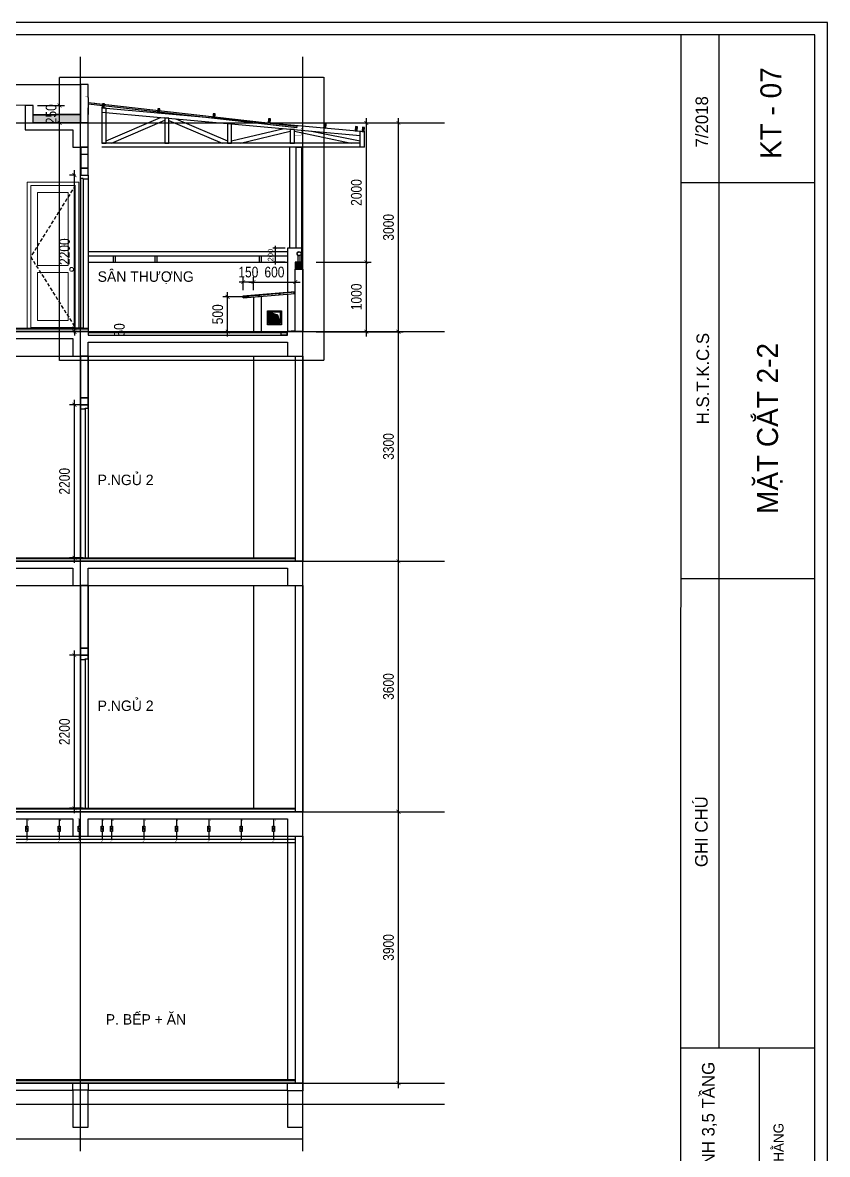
# Model space of a CAD drawing. Header units: millimetres. Extents: x -82962 to 19744, y -138000 to 4535.
# Drawn here: x -29887 to -18315, y -58561 to -42296 of the extents above; entities that cross this region are included whole.
import ezdxf

# ---------------------------------------------------------------- set-up
doc = ezdxf.new("R2010")
doc.units = ezdxf.units.MM
doc.header["$LTSCALE"] = 1000
doc.header["$MEASUREMENT"] = 0
doc.header["$PDMODE"] = 3
doc.linetypes.add('HIDDEN', pattern=[0.375, 0.25, -0.125])
doc.layers.get('0').update_dxf_attribs({"lineweight": 30})
doc.layers.get('DEFPOINTS').update_dxf_attribs({"color": 4, "lineweight": 30})
for name, color, linetype in [('7', 7, 'Continuous'), ('net-vatlieu', 250, 'Continuous'), ('THEP', 30, 'Continuous')]:
    doc.layers.add(name, color=color, linetype=linetype)
doc.layers.add('CCA - DOOR', color=34, linetype='Continuous', lineweight=20)
doc.layers.add('THAY', color=4, linetype='Continuous', lineweight=30)
doc.styles.add('A2', font='VnAvantH.TTF')
doc.styles.add('dim', font='arial.ttf', dxfattribs={"width": 0.8})
doc.linetypes.add('FENCELINE2', pattern='A,0.25,-0.1,[132,ltypeshp.shx,S=0.1,R=0,X=-0.1,Y=0],-0.1,1', length=1.45)
doc.dimstyles.new('1-100-100', dxfattribs={"dimscale": 0, "dimtxt": 2.2, "dimasz": 0.8, "dimexe": 1, "dimexo": 1, "dimgap": 0.9, "dimtad": 1, "dimdec": 0, "dimzin": 0, "dimdsep": 46, "dimtxsty": 'dim', "dimblk1": 'ARCHTICK', "dimblk2": 'ARCHTICK', "dimsah": 1, "dimcen": 1, "dimdle": 1, "dimclrd": 256, "dimclre": 256, "dimclrt": 1, "dimadec": 0, "dimazin": 0, "dimtfac": 0.0001, "dimtdec": 0, "dimtix": 1, "dimtmove": 2, "dimatfit": 3, "dimldrblk": 'DOT', "dimfxl": 100, "dimtolj": 1, "dimtzin": 0, "dimarcsym": 0})

# ---------------------------------------------------------------- blocks, each defined once
blk = doc.blocks.new('_ARCHTICK')
at = {"color": 0, "linetype": 'ByBlock', "const_width": 0.15}
blk.add_lwpolyline([(-0.5, -0.5), (0.5, 0.5)], dxfattribs=at)
blk = doc.blocks.new('*D64')
at = {"layer": 'DEFPOINTS', "color": 0, "ltscale": 0.2, "transparency": 16777216}
for p in [(-29142, -51388), (-28946, -51388), (-28946, -53588)]:
    blk.add_point(p, dxfattribs=at)
at = {"layer": 'THAY', "lineweight": -2, "ltscale": 0.2, "transparency": 16777216}
for p, q in [((-29016, -51388), (-29212, -51388)), ((-29142, -53658), (-29142, -51318)), ((-29016, -53588), (-29212, -53588))]:
    blk.add_line(p, q, dxfattribs=at)
at = {"layer": 'THAY', "lineweight": -2, "ltscale": 0.2, "transparency": 16777216, "xscale": 56.00000000000021, "yscale": 56.00000000000021, "zscale": 56.00000000000021}
for p, rotation in [((-29142, -51388), 90), ((-29142, -53588), 270)]:
    blk.add_blockref('_ARCHTICK', p, dxfattribs=dict(at, rotation=rotation))
at = {"layer": 'THAY', "color": 1, "ltscale": 0.2, "transparency": 16777216, "insert": (-29284, -52488), "char_height": 154, "attachment_point": 5, "rotation": 90, "style": 'dim'}
blk.add_mtext('\\A1;2200', dxfattribs=at)
blk = doc.blocks.new('_DOT')
at = {"color": 0, "linetype": 'ByBlock', "ltscale": 10}
blk.add_line((-0.5, 0), (-1, 0), dxfattribs=at)
at = {"color": 0, "linetype": 'ByBlock', "ltscale": 10, "const_width": 0.5}
blk.add_lwpolyline([(-0.25, 0, 1), (0.25, 0, 1)], format="xyb", close=True, dxfattribs=at)
blk = doc.blocks.new('*D65')
at = {"layer": 'DEFPOINTS', "color": 0, "ltscale": 0.2, "transparency": 16777216}
for p in [(-29142, -47788), (-28946, -47788), (-28946, -49988)]:
    blk.add_point(p, dxfattribs=at)
at = {"layer": 'THAY', "lineweight": -2, "ltscale": 0.2, "transparency": 16777216}
for p, q in [((-29016, -47788), (-29212, -47788)), ((-29142, -50058), (-29142, -47718)), ((-29016, -49988), (-29212, -49988))]:
    blk.add_line(p, q, dxfattribs=at)
at = {"layer": 'THAY', "lineweight": -2, "ltscale": 0.2, "transparency": 16777216, "xscale": 56.00000000000021, "yscale": 56.00000000000021, "zscale": 56.00000000000021}
for p, rotation in [((-29142, -47788), 90), ((-29142, -49988), 270)]:
    blk.add_blockref('_ARCHTICK', p, dxfattribs=dict(at, rotation=rotation))
at = {"layer": 'THAY', "color": 1, "ltscale": 0.2, "transparency": 16777216, "insert": (-29284, -48888), "char_height": 154, "attachment_point": 5, "rotation": 90, "style": 'dim'}
blk.add_mtext('\\A1;2200', dxfattribs=at)
blk = doc.blocks.new('*D66')
at = {"layer": 'DEFPOINTS', "color": 0, "ltscale": 0.2, "transparency": 16777216}
for p in [(-29142, -44488), (-29056, -44488), (-28946, -46688)]:
    blk.add_point(p, dxfattribs=at)
at = {"layer": 'THAY', "lineweight": -2, "ltscale": 0.2, "transparency": 16777216}
for p, q in [((-29126, -44488), (-29212, -44488)), ((-29142, -46758), (-29142, -44418)), ((-29016, -46688), (-29212, -46688))]:
    blk.add_line(p, q, dxfattribs=at)
at = {"layer": 'THAY', "lineweight": -2, "ltscale": 0.2, "transparency": 16777216, "xscale": 56.00000000000021, "yscale": 56.00000000000021, "zscale": 56.00000000000021}
for p, rotation in [((-29142, -44488), 90), ((-29142, -46688), 270)]:
    blk.add_blockref('_ARCHTICK', p, dxfattribs=dict(at, rotation=rotation))
at = {"layer": 'THAY', "color": 1, "ltscale": 0.2, "transparency": 16777216, "insert": (-29284, -45588), "char_height": 154, "attachment_point": 5, "rotation": 90, "style": 'dim'}
blk.add_mtext('\\A1;2200', dxfattribs=at)
blk = doc.blocks.new('*D67')
at = {"layer": 'DEFPOINTS', "color": 0, "ltscale": 0.2, "transparency": 16777216}
for p in [(-29142, -46738), (-28946, -46688), (-28677, -46738)]:
    blk.add_point(p, dxfattribs=at)
at = {"layer": 'THAY', "lineweight": -2, "ltscale": 0.2, "transparency": 16777216}
for p, q in [((-29142, -46688), (-29142, -46632)), ((-29016, -46688), (-29212, -46688)), ((-28747, -46738), (-29212, -46738)), ((-29142, -46688), (-29142, -46738)), ((-29142, -46738), (-29142, -46794))]:
    blk.add_line(p, q, dxfattribs=at)
at = {"layer": 'THAY', "lineweight": -2, "ltscale": 0.2, "transparency": 16777216, "xscale": 56.00000000000021, "yscale": 56.00000000000021, "zscale": 56.00000000000021}
for p, rotation in [((-29142, -46688), 270), ((-29142, -46738), 90)]:
    blk.add_blockref('_ARCHTICK', p, dxfattribs=dict(at, rotation=rotation))
at = {"layer": 'THAY', "color": 1, "ltscale": 0.2, "transparency": 16777216, "insert": (-28495, -46713), "char_height": 154, "attachment_point": 5, "rotation": 90, "style": 'dim'}
blk.add_mtext('\\A1;50', dxfattribs=at)
blk = doc.blocks.new('*D68')
at = {"layer": 'DEFPOINTS', "color": 0, "ltscale": 0.2, "transparency": 16777216}
for p in [(-25738, -53638), (-24483, -53638), (-25738, -57538)]:
    blk.add_point(p, dxfattribs=at)
at = {"layer": 'THAY', "lineweight": -2, "ltscale": 0.2, "transparency": 16777216}
for p, q in [((-25668, -53638), (-24413, -53638)), ((-24483, -57608), (-24483, -53568)), ((-25668, -57538), (-24413, -57538))]:
    blk.add_line(p, q, dxfattribs=at)
at = {"layer": 'THAY', "lineweight": -2, "ltscale": 0.2, "transparency": 16777216, "xscale": 56.00000000000021, "yscale": 56.00000000000021, "zscale": 56.00000000000021}
for p, rotation in [((-24483, -53638), 90), ((-24483, -57538), 270)]:
    blk.add_blockref('_ARCHTICK', p, dxfattribs=dict(at, rotation=rotation))
at = {"layer": 'THAY', "color": 1, "ltscale": 0.2, "transparency": 16777216, "insert": (-24625, -55588), "char_height": 154, "attachment_point": 5, "rotation": 90, "style": 'dim'}
blk.add_mtext('\\A1;3900', dxfattribs=at)
blk = doc.blocks.new('*D69')
at = {"layer": 'DEFPOINTS', "color": 0, "ltscale": 0.2, "transparency": 16777216}
for p in [(-25738, -50038), (-24483, -50038), (-25738, -53638)]:
    blk.add_point(p, dxfattribs=at)
at = {"layer": 'THAY', "lineweight": -2, "ltscale": 0.2, "transparency": 16777216}
for p, q in [((-25668, -50038), (-24413, -50038)), ((-24483, -53708), (-24483, -49968)), ((-25668, -53638), (-24413, -53638))]:
    blk.add_line(p, q, dxfattribs=at)
at = {"layer": 'THAY', "lineweight": -2, "ltscale": 0.2, "transparency": 16777216, "xscale": 56.00000000000021, "yscale": 56.00000000000021, "zscale": 56.00000000000021}
for p, rotation in [((-24483, -50038), 90), ((-24483, -53638), 270)]:
    blk.add_blockref('_ARCHTICK', p, dxfattribs=dict(at, rotation=rotation))
at = {"layer": 'THAY', "color": 1, "ltscale": 0.2, "transparency": 16777216, "insert": (-24625, -51838), "char_height": 154, "attachment_point": 5, "rotation": 90, "style": 'dim'}
blk.add_mtext('\\A1;3600', dxfattribs=at)
blk = doc.blocks.new('*D70')
at = {"layer": 'DEFPOINTS', "color": 0, "ltscale": 0.2, "transparency": 16777216}
for p in [(-25738, -46738), (-24483, -46738), (-25738, -50038)]:
    blk.add_point(p, dxfattribs=at)
at = {"layer": 'THAY', "lineweight": -2, "ltscale": 0.2, "transparency": 16777216}
for p, q in [((-24483, -50108), (-24483, -46668)), ((-25668, -46738), (-24413, -46738)), ((-25668, -50038), (-24413, -50038))]:
    blk.add_line(p, q, dxfattribs=at)
at = {"layer": 'THAY', "lineweight": -2, "ltscale": 0.2, "transparency": 16777216, "xscale": 56.00000000000021, "yscale": 56.00000000000021, "zscale": 56.00000000000021}
for p, rotation in [((-24483, -46738), 90), ((-24483, -50038), 270)]:
    blk.add_blockref('_ARCHTICK', p, dxfattribs=dict(at, rotation=rotation))
at = {"layer": 'THAY', "color": 1, "ltscale": 0.2, "transparency": 16777216, "insert": (-24625, -48388), "char_height": 154, "attachment_point": 5, "rotation": 90, "style": 'dim'}
blk.add_mtext('\\A1;3300', dxfattribs=at)
blk = doc.blocks.new('*D71')
at = {"layer": 'DEFPOINTS', "color": 0, "ltscale": 0.2, "transparency": 16777216}
for p in [(-25738, -43738), (-24483, -43738), (-25738, -46738)]:
    blk.add_point(p, dxfattribs=at)
at = {"layer": 'THAY', "lineweight": -2, "ltscale": 0.2, "transparency": 16777216}
for p, q in [((-25668, -43738), (-24413, -43738)), ((-24483, -46808), (-24483, -43668)), ((-25668, -46738), (-24413, -46738))]:
    blk.add_line(p, q, dxfattribs=at)
at = {"layer": 'THAY', "lineweight": -2, "ltscale": 0.2, "transparency": 16777216, "xscale": 56.00000000000021, "yscale": 56.00000000000021, "zscale": 56.00000000000021}
for p, rotation in [((-24483, -43738), 90), ((-24483, -46738), 270)]:
    blk.add_blockref('_ARCHTICK', p, dxfattribs=dict(at, rotation=rotation))
at = {"layer": 'THAY', "color": 1, "ltscale": 0.2, "transparency": 16777216, "insert": (-24625, -45238), "char_height": 154, "attachment_point": 5, "rotation": 90, "style": 'dim'}
blk.add_mtext('\\A1;3000', dxfattribs=at)
blk = doc.blocks.new('*D72')
at = {"layer": 'DEFPOINTS', "color": 0, "ltscale": 0.2, "transparency": 16777216}
for p in [(-25738, -43738), (-25738, -45738), (-24945, -45738)]:
    blk.add_point(p, dxfattribs=at)
at = {"layer": 'THAY', "lineweight": -2, "ltscale": 0.2, "transparency": 16777216}
for p, q in [((-25668, -43738), (-24875, -43738)), ((-24945, -43668), (-24945, -45808)), ((-25668, -45738), (-24875, -45738))]:
    blk.add_line(p, q, dxfattribs=at)
at = {"layer": 'THAY', "lineweight": -2, "ltscale": 0.2, "transparency": 16777216, "xscale": 56.00000000000021, "yscale": 56.00000000000021, "zscale": 56.00000000000021}
for p, rotation in [((-24945, -43738), 90), ((-24945, -45738), 270)]:
    blk.add_blockref('_ARCHTICK', p, dxfattribs=dict(at, rotation=rotation))
at = {"layer": 'THAY', "color": 1, "ltscale": 0.2, "transparency": 16777216, "insert": (-25087, -44738), "char_height": 154, "attachment_point": 5, "rotation": 90, "style": 'dim'}
blk.add_mtext('\\A1;2000', dxfattribs=at)
blk = doc.blocks.new('*D73')
at = {"layer": 'DEFPOINTS', "color": 0, "ltscale": 0.2, "transparency": 16777216}
for p in [(-25738, -45738), (-25738, -46738), (-24945, -46738)]:
    blk.add_point(p, dxfattribs=at)
at = {"layer": 'THAY', "lineweight": -2, "ltscale": 0.2, "transparency": 16777216}
for p, q in [((-24945, -45668), (-24945, -46808)), ((-25668, -45738), (-24875, -45738)), ((-25668, -46738), (-24875, -46738))]:
    blk.add_line(p, q, dxfattribs=at)
at = {"layer": 'THAY', "lineweight": -2, "ltscale": 0.2, "transparency": 16777216, "xscale": 56.00000000000021, "yscale": 56.00000000000021, "zscale": 56.00000000000021}
for p, rotation in [((-24945, -45738), 90), ((-24945, -46738), 270)]:
    blk.add_blockref('_ARCHTICK', p, dxfattribs=dict(at, rotation=rotation))
at = {"layer": 'THAY', "color": 1, "ltscale": 0.2, "transparency": 16777216, "insert": (-25087, -46238), "char_height": 154, "attachment_point": 5, "rotation": 90, "style": 'dim'}
blk.add_mtext('\\A1;1000', dxfattribs=at)
blk = doc.blocks.new('thep 30x60')
at = {"layer": 'net-vatlieu', "ltscale": 0.2}
for points in [[(-28683, -43525), (-28654, -43474)], [(-28678, -43472), (-28659, -43528)]]:
    blk.add_lwpolyline(points, dxfattribs=at)
at = {"layer": 'THEP', "ltscale": 0.2}
for points in [[(-28651, -43471), (-28680, -43469), (-28686, -43528), (-28656, -43531)], [(-28654, -43474), (-28678, -43472), (-28683, -43525), (-28659, -43528)]]:
    blk.add_lwpolyline(points, close=True, dxfattribs=at)
blk.add_lwpolyline([(-28656, -43531), (-28651, -43471)], dxfattribs=at)
blk = doc.blocks.new('vk')
at = {"layer": '7'}
for p, q in [((-25033, -44088), (-25033, -43857)), ((-24973, -44088), (-24973, -43862)), ((-25033, -44028), (-28746, -44028)), ((-24973, -44088), (-28746, -44088))]:
    blk.add_line(p, q, dxfattribs=at)
for points in [[(-28686, -43528), (-28746, -43523), (-28746, -44028), (-28686, -44028)], [(-27783, -43670), (-27843, -43664), (-27843, -44028), (-27783, -44028)], [(-26881, -43751), (-26941, -43745), (-26941, -44028), (-26881, -44028)], [(-25978, -43832), (-26038, -43827), (-26038, -44028), (-25978, -44028)]]:
    blk.add_lwpolyline(points, close=True, dxfattribs=at)
for points in [[(-28746, -43583), (-25033, -43917)], [(-28740, -43523), (-24973, -43862)], [(-28686, -43995), (-27906, -43658)], [(-28610, -44028), (-27843, -43697)], [(-27783, -43702), (-27018, -44028)], [(-27686, -43678), (-26941, -43995)], [(-26881, -43997), (-26132, -43818)], [(-26752, -44028), (-26038, -43857)], [(-25978, -43857), (-25163, -44028)], [(-25735, -43854), (-25033, -43997)]]:
    blk.add_lwpolyline(points, dxfattribs=at)
blk = doc.blocks.new('*D110')
at = {"layer": 'DEFPOINTS', "color": 0, "ltscale": 0.2, "transparency": 16777216}
for p in [(-29741, -43488), (-29356, -43488), (-29741, -43738)]:
    blk.add_point(p, dxfattribs=at)
at = {"layer": 'THAY', "lineweight": -2, "ltscale": 0.2, "transparency": 16777216}
for p, q in [((-29356, -43808), (-29356, -43418)), ((-29671, -43488), (-29286, -43488)), ((-29671, -43738), (-29286, -43738))]:
    blk.add_line(p, q, dxfattribs=at)
at = {"layer": 'THAY', "lineweight": -2, "ltscale": 0.2, "transparency": 16777216, "xscale": 56.00000000000021, "yscale": 56.00000000000021, "zscale": 56.00000000000021}
for p, rotation in [((-29356, -43488), 90), ((-29356, -43738), 270)]:
    blk.add_blockref('_ARCHTICK', p, dxfattribs=dict(at, rotation=rotation))
at = {"layer": 'THAY', "color": 1, "ltscale": 0.2, "transparency": 16777216, "insert": (-29477, -43613), "char_height": 154, "attachment_point": 5, "rotation": 90, "style": 'dim'}
blk.add_mtext('\\A1;250', dxfattribs=at)
blk = doc.blocks.new('dwc')
at = {"layer": 'CCA - DOOR', "ltscale": 0.2}
blk.add_line((-62557, -128371), (-63197, -128371), dxfattribs=at)
for points in [[(-63247, -126281), (-62507, -126281), (-62507, -128381), (-63247, -128381)], [(-63197, -126331), (-62557, -126331), (-62557, -128381), (-63197, -128381)], [(-62657, -126431), (-63097, -126431), (-63097, -127481), (-62657, -127481)], [(-62657, -127581), (-63097, -127581), (-63097, -128271), (-62657, -128271)]]:
    blk.add_lwpolyline(points, close=True, dxfattribs=at)
blk.add_circle((-62608, -127536), 26.9, dxfattribs=at)
at = {"layer": 'net-vatlieu', "linetype": 'HIDDEN', "ltscale": 0.2}
blk.add_lwpolyline([(-62557, -126331), (-63197, -127356), (-62557, -128371)], dxfattribs=at)
blk = doc.blocks.new('*D1775')
at = {"layer": 'DEFPOINTS', "color": 0, "ltscale": 0.2, "transparency": 16777216}
for p in [(-26252, -45538), (-26076, -45538), (-26076, -45738)]:
    blk.add_point(p, dxfattribs=at)
at = {"layer": 'THAY', "lineweight": -2, "ltscale": 0.2, "transparency": 16777216}
for p, q in [((-26111, -45538), (-26287, -45538)), ((-26252, -45773), (-26252, -45503)), ((-26111, -45738), (-26287, -45738))]:
    blk.add_line(p, q, dxfattribs=at)
at = {"layer": 'THAY', "lineweight": -2, "ltscale": 0.2, "transparency": 16777216, "xscale": 27.99999999999999, "yscale": 27.99999999999999, "zscale": 27.99999999999999}
for p, rotation in [((-26252, -45538), 90), ((-26252, -45738), 270)]:
    blk.add_blockref('_ARCHTICK', p, dxfattribs=dict(at, rotation=rotation))
at = {"layer": 'THAY', "color": 1, "ltscale": 0.2, "transparency": 16777216, "insert": (-26322, -45638), "char_height": 77, "attachment_point": 5, "rotation": 90, "style": 'dim'}
blk.add_mtext('\\A1;200', dxfattribs=at)
blk = doc.blocks.new('*D1776')
at = {"layer": 'DEFPOINTS', "color": 0, "ltscale": 0.2, "transparency": 16777216}
for p in [(-26939, -46238), (-26566, -46238), (-26728, -46738)]:
    blk.add_point(p, dxfattribs=at)
at = {"layer": 'THAY', "lineweight": -2, "ltscale": 0.2, "transparency": 16777216}
for p, q in [((-26939, -46808), (-26939, -46168)), ((-26636, -46238), (-27009, -46238)), ((-26798, -46738), (-27009, -46738))]:
    blk.add_line(p, q, dxfattribs=at)
at = {"layer": 'THAY', "lineweight": -2, "ltscale": 0.2, "transparency": 16777216, "xscale": 56.00000000000001, "yscale": 56.00000000000001, "zscale": 56.00000000000001}
for p, rotation in [((-26939, -46238), 90), ((-26939, -46738), 270)]:
    blk.add_blockref('_ARCHTICK', p, dxfattribs=dict(at, rotation=rotation))
at = {"layer": 'THAY', "color": 1, "ltscale": 0.2, "transparency": 16777216, "insert": (-27081, -46488), "char_height": 154, "attachment_point": 5, "rotation": 90, "style": 'dim'}
blk.add_mtext('\\A1;500', dxfattribs=at)
blk = doc.blocks.new('*D1777')
at = {"layer": 'DEFPOINTS', "color": 0, "ltscale": 0.2, "transparency": 16777216}
for p in [(-25966, -46024), (-26566, -46210), (-25966, -46210)]:
    blk.add_point(p, dxfattribs=at)
at = {"layer": 'THAY', "lineweight": -2, "ltscale": 0.2, "transparency": 16777216}
for p, q in [((-26636, -46024), (-25896, -46024)), ((-26566, -46140), (-26566, -45954)), ((-25966, -46140), (-25966, -45954))]:
    blk.add_line(p, q, dxfattribs=at)
at = {"layer": 'THAY', "lineweight": -2, "ltscale": 0.2, "transparency": 16777216, "xscale": 56.00000000000001, "yscale": 56.00000000000001, "zscale": 56.00000000000001, "rotation": 180}
blk.add_blockref('_ARCHTICK', (-26566, -46024), dxfattribs=at)
at = {"layer": 'THAY', "lineweight": -2, "ltscale": 0.2, "transparency": 16777216, "xscale": 56.00000000000001, "yscale": 56.00000000000001, "zscale": 56.00000000000001}
blk.add_blockref('_ARCHTICK', (-25966, -46024), dxfattribs=at)
at = {"layer": 'THAY', "color": 1, "ltscale": 0.2, "transparency": 16777216, "insert": (-26266, -45882), "char_height": 154, "attachment_point": 5, "style": 'dim'}
blk.add_mtext('\\A1;600', dxfattribs=at)
blk = doc.blocks.new('*D1778')
at = {"layer": 'DEFPOINTS', "color": 0, "ltscale": 0.2, "transparency": 16777216}
for p in [(-26716, -46024), (-26716, -46210), (-26566, -46210)]:
    blk.add_point(p, dxfattribs=at)
at = {"layer": 'THAY', "lineweight": -2, "ltscale": 0.2, "transparency": 16777216}
for p, q in [((-26716, -46024), (-26772, -46024)), ((-26716, -46140), (-26716, -45954)), ((-26566, -46024), (-26716, -46024)), ((-26566, -46140), (-26566, -45954)), ((-26566, -46024), (-26510, -46024))]:
    blk.add_line(p, q, dxfattribs=at)
at = {"layer": 'THAY', "lineweight": -2, "ltscale": 0.2, "transparency": 16777216, "xscale": 56.00000000000001, "yscale": 56.00000000000001, "zscale": 56.00000000000001}
blk.add_blockref('_ARCHTICK', (-26716, -46024), dxfattribs=at)
at = {"layer": 'THAY', "lineweight": -2, "ltscale": 0.2, "transparency": 16777216, "xscale": 56.00000000000001, "yscale": 56.00000000000001, "zscale": 56.00000000000001, "rotation": 180}
blk.add_blockref('_ARCHTICK', (-26566, -46024), dxfattribs=at)
at = {"layer": 'THAY', "color": 1, "ltscale": 0.2, "transparency": 16777216, "insert": (-26641, -45882), "char_height": 154, "attachment_point": 5, "style": 'dim'}
blk.add_mtext('\\A1;150', dxfattribs=at)

msp = doc.modelspace()

# ---------------------------------------------------------------- hatches: boundary and pattern name
at = {"layer": 'THAY', "ltscale": 0.2}
h = msp.add_hatch(dxfattribs=at)
h.set_pattern_fill('HONEY', color=256, scale=100, angle=90, style=0, double=1)
h.set_pattern_definition([(90, (-200, 0), (-10.8253175, 18.75), [12.5, -25]), (210, (-200, 0), (-10.8253176, -18.75), [12.5, -25]), (150, (-200, 0), (-21.650635, 4e-08), [-25, 12.5])])
h.paths.add_polyline_path([(-30560.83216, -43643.83321), (-30700.83216, -43646.45855), (-30700.83216, -43737.67356), (-30560.83216, -43737.67356)])
h.paths.add_polyline_path([(-29055.83216, -43617.67356), (-29740.83216, -43628.45621), (-29740.83216, -43737.67356), (-29055.83216, -43737.67356)])
h = msp.add_hatch(dxfattribs=at)
h.set_pattern_fill('_USER', color=256, scale=200, style=0, double=1, pattern_type=0)
h.set_pattern_definition([(0, (-29845.83, -45587.67), (0, 200), []), (90, (-29845.83, -45587.67), (-200, 1e-14), [])])
h.paths.add_polyline_path([(-28945.83216, -44487.67356), (-28945.83216, -44087.67356), (-29055.83216, -44087.67356), (-29055.83216, -44487.67356)])
msp.add_hatch(color=256, dxfattribs=at).paths.add_polyline_path([(-25855.83216, -45737.67356), (-25965.83216, -45737.67356), (-25965.83216, -45837.67356), (-25855.83216, -45837.67356)])
at = {"layer": 'THAY', "ltscale": 0.5}
h = msp.add_hatch(color=256, dxfattribs=at)
edge = h.paths.add_edge_path()
edge.add_arc((-25950.52394, -45787.17819), 4.04791, 0, 360)
h = msp.add_hatch(color=256, dxfattribs=at)
edge = h.paths.add_edge_path()
edge.add_arc((-25871.14037, -45787.17819), 4.04791, 180, 540, ccw=False)
at = {"layer": 'THAY', "ltscale": 0.2}
h = msp.add_hatch(dxfattribs=at)
h.set_pattern_fill('_USER', color=256, scale=10, style=0, double=1, pattern_type=0)
h.set_pattern_definition([(0, (-26349.832, -46621.674), (0, 10), []), (90, (-26349.832, -46621.674), (-10, 6e-16), [])])
h.paths.add_polyline_path([(-26349.83216, -46621.67356), (-26181.83216, -46621.67356), (-26220.68532, -46493.52115), (-26349.83216, -46453.67356)])

# ---------------------------------------------------------------- linework, layer by layer
for p, q in [((-20420.23563, -60632.82562), (-20418.94039, -42471.81863)), ((-19871.58073, -57030.68988), (-19870.54273, -42476.52864)), ((-28945.83216, -43369.95641), (-28945.83216, -43617.36283)), ((-29055.83216, -44537.67356), (-29055.83216, -46687.67356)), ((-29015.83216, -44547.67356), (-29015.83216, -46687.67356)), ((-28945.83216, -44547.67356), (-28945.83216, -46687.67356)), ((-20419.09136, -44593.3929), (-18495.13362, -44593.53012)), ((-30765.83216, -46737.67356), (-29165.83216, -46737.67356)), ((-29055.83216, -47847.67356), (-29055.83216, -49987.67356)), ((-28985.83216, -47847.67356), (-28985.83216, -49987.67356)), ((-28945.83216, -47837.67356), (-28945.83216, -49987.67356)), ((-30765.83216, -50037.67356), (-29165.83216, -50037.67356)), ((-20419.49739, -50286.36614), (-18495.53964, -50286.50335)), ((-29055.83216, -51447.67356), (-29055.83216, -53587.67356)), ((-28985.83216, -51447.67356), (-28985.83216, -53587.67356)), ((-28945.83216, -51437.67356), (-28945.83216, -53587.67356)), ((-30765.83216, -53637.67356), (-29165.83216, -53637.67356)), ((-29841.61426, -53846.77394), (-29812.90144, -53919.7081)), ((-29375.53397, -53846.77394), (-29346.82114, -53919.7081)), ((-29089.14779, -53846.77394), (-29060.43496, -53919.7081)), ((-28755.22808, -53846.77394), (-28726.51525, -53919.7081)), ((-28623.0675, -53846.77394), (-28594.35467, -53919.7081)), ((-28156.9872, -53846.77394), (-28128.27438, -53919.7081)), ((-27690.90691, -53846.77394), (-27662.19408, -53919.7081)), ((-27224.82662, -53846.77394), (-27196.11379, -53919.7081)), ((-26758.74633, -53846.77394), (-26730.0335, -53919.7081)), ((-26292.66604, -53846.77394), (-26263.95321, -53919.7081)), ((-20419.97839, -57030.67043), (-18496.02064, -57030.80765)), ((-19294.11733, -57030.71272), (-19294.37457, -60637.59747))]:
    msp.add_line(p, q, dxfattribs=at)
at = {"layer": 'THAY', "ltscale": 0.01}
for p, q in [((-29055.83216, -58517.59486), (-29055.83216, -42787.80112)), ((-25855.83216, -58517.59486), (-25855.83216, -42787.80112))]:
    msp.add_line(p, q, dxfattribs=at)
at = {"layer": 'THAY', "ltscale": 0.5}
for p, q in [((-29850.83216, -43487.67356), (-29850.83216, -43837.67356)), ((-29740.83216, -43487.67356), (-29740.83216, -43737.67356)), ((-28945.83216, -46687.67356), (-28945.83216, -46737.67356)), ((-25855.83216, -50037.67356), (-29165.83216, -50037.67356)), ((-25855.83216, -50387.67356), (-25855.83216, -50037.67356)), ((-29165.83216, -50137.67356), (-29165.83216, -50387.67356)), ((-28945.83216, -50387.67356), (-28945.83216, -50137.67356)), ((-26075.83216, -50137.67356), (-26075.83216, -50387.67356)), ((-29165.83216, -50387.67356), (-28945.83216, -50387.67356)), ((-26075.83216, -50387.67356), (-25855.83216, -50387.67356))]:
    msp.add_line(p, q, dxfattribs=at)
at = {"layer": 'THAY'}
for p, q in [((-26048.42881, -44087.67356), (-26048.42881, -45537.67356)), ((-25958.42881, -44087.67356), (-25958.42881, -45537.67356)), ((-28580.83216, -45737.67356), (-28580.83216, -45647.67356)), ((-28550.83216, -45737.67356), (-28550.83216, -45647.67356)), ((-27980.83216, -45737.67356), (-27980.83216, -45647.67356)), ((-27950.83216, -45737.67356), (-27950.83216, -45647.67356)), ((-26480.83216, -45737.67356), (-26480.83216, -45647.67356)), ((-26480.83216, -45737.67356), (-26480.83216, -45647.67356)), ((-26450.83216, -45737.67356), (-26450.83216, -45647.67356)), ((-26450.83216, -45737.67356), (-26450.83216, -45647.67356)), ((-25925.83216, -45737.67356), (-25925.83216, -45643.65432)), ((-25895.83216, -45737.67356), (-25895.83216, -45643.65432)), ((-26565.83216, -46237.67356), (-26565.83216, -46737.67356)), ((-30765.83216, -47087.67356), (-29055.83216, -47087.67356)), ((-28945.83216, -47087.67356), (-26075.83216, -47087.67356)), ((-28945.83216, -47087.67356), (-28945.83216, -49987.67356)), ((-26565.83216, -47087.67356), (-26565.83216, -49987.67356)), ((-30765.83216, -50387.67356), (-29165.83216, -50387.67356)), ((-28945.83216, -50387.67356), (-26075.83216, -50387.67356)), ((-28945.83216, -50387.67356), (-28945.83216, -53587.67356)), ((-26565.83216, -50387.67356), (-26565.83216, -53587.67356)), ((-30765.83216, -53987.67356), (-29165.83216, -53987.67356)), ((-28945.83216, -53987.67356), (-26075.83216, -53987.67356)), ((-26075.83216, -53987.67356), (-26075.83216, -57487.67356))]:
    msp.add_line(p, q, dxfattribs=at)
at = {"layer": 'THAY', "linetype": 'HIDDEN', "ltscale": 0.005}
for p, q in [((-26455.83216, -46237.67356), (-26455.83216, -46737.67356)), ((-26075.83216, -46196.84023), (-26075.83216, -46737.67356))]:
    msp.add_line(p, q, dxfattribs=at)
at = {"layer": 'THAY', "linetype": 'Continuous'}
for p, q in [((-25965.83216, -47087.67356), (-25965.83216, -50037.67356)), ((-25855.83216, -47087.67356), (-25855.83216, -50037.67356)), ((-25965.83216, -50387.67356), (-25965.83216, -53637.67356)), ((-25855.83216, -50387.67356), (-25855.83216, -53637.67356)), ((-25965.83216, -53987.67356), (-25965.83216, -57537.67356)), ((-25855.83216, -53987.67356), (-25855.83216, -57537.67356))]:
    msp.add_line(p, q, dxfattribs=at)
at = {"layer": 'THAY', "ltscale": 0.2}
for points in [[(-44482.61629, -60816.16903), (-18314.62555, -60816.16903), (-18314.62555, -42296.35403), (-44482.61629, -42296.35403)], [(-44302.27205, -60631.09523), (-18494.96978, -60631.09523), (-18494.96978, -42471.96871), (-44302.27205, -42471.96871)], [(-26365.83216, -46437.67356), (-26165.83216, -46437.67356), (-26165.83216, -46637.67356), (-26365.83216, -46637.67356)], [(-26349.83216, -46453.67356), (-26181.83216, -46453.67356), (-26181.83216, -46621.67356), (-26349.83216, -46621.67356)], [(-29841.61426, -53846.77394), (-29812.90144, -53846.77394), (-29812.90144, -53919.7081), (-29841.61426, -53919.7081)], [(-29375.53397, -53846.77394), (-29346.82114, -53846.77394), (-29346.82114, -53919.7081), (-29375.53397, -53919.7081)], [(-29089.14779, -53846.77394), (-29060.43496, -53846.77394), (-29060.43496, -53919.7081), (-29089.14779, -53919.7081)], [(-28755.22808, -53846.77394), (-28726.51525, -53846.77394), (-28726.51525, -53919.7081), (-28755.22808, -53919.7081)], [(-28623.0675, -53846.77394), (-28594.35467, -53846.77394), (-28594.35467, -53919.7081), (-28623.0675, -53919.7081)], [(-28156.9872, -53846.77394), (-28128.27438, -53846.77394), (-28128.27438, -53919.7081), (-28156.9872, -53919.7081)], [(-27690.90691, -53846.77394), (-27662.19408, -53846.77394), (-27662.19408, -53919.7081), (-27690.90691, -53919.7081)], [(-27224.82662, -53846.77394), (-27196.11379, -53846.77394), (-27196.11379, -53919.7081), (-27224.82662, -53919.7081)], [(-26758.74633, -53846.77394), (-26730.0335, -53846.77394), (-26730.0335, -53919.7081), (-26758.74633, -53919.7081)], [(-26292.66604, -53846.77394), (-26263.95321, -53846.77394), (-26263.95321, -53919.7081), (-26292.66604, -53919.7081)]]:
    msp.add_lwpolyline(points, close=True, dxfattribs=at)
at = {"layer": 'THAY', "linetype": 'HIDDEN', "ltscale": 0.03}
msp.add_lwpolyline([(-29357.80811, -43078.127), (-25555.83216, -43078.127), (-25555.83216, -47151.41617), (-29357.80811, -47151.41617)], close=True, dxfattribs=at)
at = {"layer": 'THAY', "ltscale": 0.2}
for points in [[(-37245.83216, -43187.67356), (-29055.83216, -43187.67356)], [(-28945.83216, -43369.95641), (-28945.83216, -43187.67356), (-29055.83216, -43187.67356), (-29055.83216, -43737.67356), (-28945.83216, -43737.67356), (-28945.83216, -43519.95641)], [(-28945.83216, -43442.59277), (-25941.94525, -43784.84481)], [(-28945.83216, -43462.67356), (-25943.73749, -43804.76434)], [(-25941.94525, -43784.84481), (-25943.73749, -43804.76434)], [(-26349.83216, -46453.67356), (-26220.68532, -46493.52115), (-26181.83216, -46621.67356)], [(-28945.83216, -46737.67356), (-28945.83216, -46787.67356), (-26075.83216, -46787.67356), (-26075.83216, -46737.67356)], [(-29827.25785, -53737.67356), (-29827.25785, -53846.77394)], [(-29361.17756, -53737.67356), (-29361.17756, -53846.77394)], [(-29074.79137, -53737.67356), (-29074.79137, -53846.77394)], [(-28740.87167, -53737.67356), (-28740.87167, -53846.77394)], [(-28608.71108, -53737.67356), (-28608.71108, -53846.77394)], [(-28142.63079, -53737.67356), (-28142.63079, -53846.77394)], [(-27676.5505, -53737.67356), (-27676.5505, -53846.77394)], [(-27210.47021, -53737.67356), (-27210.47021, -53846.77394)], [(-26744.38991, -53737.67356), (-26744.38991, -53846.77394)], [(-26278.30962, -53737.67356), (-26278.30962, -53846.77394)], [(-29827.25785, -53919.7081), (-29827.25785, -54037.67356)], [(-29361.17756, -53919.7081), (-29361.17756, -54037.67356)], [(-29074.79137, -53919.7081), (-29074.79137, -54037.67356)], [(-28740.87167, -53919.7081), (-28740.87167, -54037.67356)], [(-28608.71108, -53919.7081), (-28608.71108, -54037.67356)], [(-28142.63079, -53919.7081), (-28142.63079, -54037.67356)], [(-27676.5505, -53919.7081), (-27676.5505, -54037.67356)], [(-27210.47021, -53919.7081), (-27210.47021, -54037.67356)], [(-26744.38991, -53919.7081), (-26744.38991, -54037.67356)], [(-26278.30962, -53919.7081), (-26278.30962, -54037.67356)], [(-39040.14052, -57937.67356), (-39040.14052, -58337.67356), (-25855.83216, -58337.67356), (-25855.83216, -58172.294)]]:
    msp.add_lwpolyline(points, dxfattribs=at)
for points, const_width in [([(-28986.72427, -43349.95641), (-28945.83216, -43369.95641), (-28945.83216, -43442.59277), (-28847.20968, -43451.46626)], 5), ([(-29735.83216, -43537.67356), (-29735.83216, -43482.67356), (-30365.83216, -43482.67356), (-30365.83216, -43537.67356)], 10), ([(-25971.11679, -43861.81956), (-25971.11679, -43911.75352), (-25881.11679, -43911.75352), (-25881.11679, -43811.75352), (-25855.83216, -43811.75352), (-25855.83216, -43766.75352)], 5), ([(-29848.62431, -53737.67356), (-29805.89139, -53737.67356), (-29805.89139, -53769.52228)], 5), ([(-29382.54402, -53737.67356), (-29339.8111, -53737.67356), (-29339.8111, -53769.52228)], 5), ([(-29096.15784, -53737.67356), (-29053.42491, -53737.67356), (-29053.42491, -53769.52228)], 5), ([(-28762.23813, -53737.67356), (-28719.5052, -53737.67356), (-28719.5052, -53769.52228)], 5), ([(-28630.07755, -53737.67356), (-28587.34462, -53737.67356), (-28587.34462, -53769.52228)], 5), ([(-28163.99725, -53737.67356), (-28121.26433, -53737.67356), (-28121.26433, -53769.52228)], 5), ([(-27697.91696, -53737.67356), (-27655.18403, -53737.67356), (-27655.18403, -53769.52228)], 5), ([(-27231.83667, -53737.67356), (-27189.10374, -53737.67356), (-27189.10374, -53769.52228)], 5), ([(-26765.75638, -53737.67356), (-26723.02345, -53737.67356), (-26723.02345, -53769.52228)], 5), ([(-26299.67609, -53737.67356), (-26256.94316, -53737.67356), (-26256.94316, -53769.52228)], 5), ([(-29847.40102, -54037.67356), (-29812.12009, -54037.67356), (-29847.40102, -54077.67356), (-29812.88729, -54077.67356)], 5), ([(-29381.32073, -54037.67356), (-29346.03979, -54037.67356), (-29381.32073, -54077.67356), (-29346.807, -54077.67356)], 5), ([(-29094.93455, -54037.67356), (-29059.65361, -54037.67356), (-29094.93455, -54077.67356), (-29060.42082, -54077.67356)], 5), ([(-28761.01484, -54037.67356), (-28725.7339, -54037.67356), (-28761.01484, -54077.67356), (-28726.50111, -54077.67356)], 5), ([(-28628.85426, -54037.67356), (-28593.57332, -54037.67356), (-28628.85426, -54077.67356), (-28594.34053, -54077.67356)], 5), ([(-28162.77396, -54037.67356), (-28127.49303, -54037.67356), (-28162.77396, -54077.67356), (-28128.26023, -54077.67356)], 5), ([(-27696.69367, -54037.67356), (-27661.41273, -54037.67356), (-27696.69367, -54077.67356), (-27662.17994, -54077.67356)], 5), ([(-27230.61338, -54037.67356), (-27195.33244, -54037.67356), (-27230.61338, -54077.67356), (-27196.09965, -54077.67356)], 5), ([(-26764.53309, -54037.67356), (-26729.25215, -54037.67356), (-26764.53309, -54077.67356), (-26730.01936, -54077.67356)], 5), ([(-26298.4528, -54037.67356), (-26263.17186, -54037.67356), (-26298.4528, -54077.67356), (-26263.93907, -54077.67356)], 5)]:
    msp.add_lwpolyline(points, dxfattribs=dict(at, const_width=const_width))
at = {"layer": 'THAY', "ltscale": 0.5}
for points in [[(-29740.83216, -43487.67356), (-29850.83216, -43487.67356)], [(-29740.83216, -43618.45621), (-29055.83216, -43607.67356)], [(-29740.83216, -43628.45621), (-29055.83216, -43617.67356)], [(-29165.83216, -43837.67356), (-29165.83216, -44087.67356), (-28945.83216, -44087.67356), (-28945.83216, -43737.67356), (-29740.83216, -43737.67356)], [(-29850.83216, -43837.67356), (-29165.83216, -43837.67356)], [(-25950.52394, -45783.13028), (-25930.52394, -45783.13028)], [(-25950.52394, -45791.2261), (-25871.14037, -45791.2261)], [(-25871.14037, -45783.13028), (-25891.14037, -45783.13028)], [(-38155.83216, -46687.67356), (-28945.83216, -46687.67356)], [(-38155.83216, -46697.67356), (-28945.83216, -46697.67356)], [(-30765.83216, -46837.67356), (-29165.83216, -46837.67356), (-29165.83216, -47087.67356), (-28945.83216, -47087.67356), (-28945.83216, -46887.67356), (-26075.83216, -46887.67356), (-26075.83216, -47087.67356), (-25855.83216, -47087.67356), (-25855.83216, -46737.67356), (-26075.83216, -46737.67356)], [(-29165.83216, -46737.67356), (-30765.83216, -46737.67356)], [(-28945.83216, -46737.67356), (-29165.83216, -46737.67356)], [(-28945.83216, -46737.67356), (-26075.83216, -46737.67356)], [(-28945.83216, -46747.67356), (-26075.83216, -46747.67356)], [(-38155.83216, -49987.67356), (-25965.83216, -49987.67356)], [(-38155.83216, -49997.67356), (-25965.83216, -49997.67356)], [(-29165.83216, -50037.67356), (-30765.83216, -50037.67356)], [(-30765.83216, -50137.67356), (-29165.83216, -50137.67356)], [(-28945.83216, -50137.67356), (-26075.83216, -50137.67356)], [(-37735.83216, -53587.67356), (-25965.83216, -53587.67356)], [(-37735.83216, -53597.67356), (-25965.83216, -53597.67356)], [(-29165.83216, -53637.67356), (-30765.83216, -53637.67356)], [(-26075.83216, -53737.67356), (-26075.83216, -53987.67356), (-25855.83216, -53987.67356), (-25855.83216, -53637.67356), (-29165.83216, -53637.67356)], [(-30765.83216, -53737.67356), (-29165.83216, -53737.67356)], [(-29165.83216, -53737.67356), (-29165.83216, -53987.67356), (-28945.83216, -53987.67356), (-28945.83216, -53737.67356)], [(-28945.83216, -53737.67356), (-26075.83216, -53737.67356)], [(-26075.83216, -57647.67356), (-26075.83216, -58172.294), (-25855.83216, -58172.294), (-25855.83216, -57537.67356), (-34855.83216, -57537.67356), (-34855.83216, -57837.67356), (-37178.58362, -57837.67356), (-37355.83216, -57937.67356), (-37135.83216, -57937.67356), (-37135.83216, -57937.67356)], [(-34855.83216, -57487.67356), (-25965.83216, -57487.67356)], [(-34855.83216, -57497.67356), (-25965.83216, -57497.67356)], [(-33645.83216, -57637.67356), (-29165.83216, -57637.67356)], [(-29165.83216, -57637.67356), (-29165.83216, -58172.294), (-28945.83216, -58172.294), (-28945.83216, -57637.67356)], [(-28945.83216, -57637.67356), (-26075.83216, -57637.67356)]]:
    msp.add_lwpolyline(points, dxfattribs=at)
at = {"layer": 'THAY', "ltscale": 0.01}
for points in [[(-41920.6547, -43737.67356), (-23821.57875, -43737.67356)], [(-41920.6547, -46737.67356), (-23821.57875, -46737.67356)], [(-41920.6547, -50037.67356), (-23821.57875, -50037.67356)], [(-41920.6547, -53637.67356), (-23821.57875, -53637.67356)], [(-41920.6547, -57537.67356), (-23821.57875, -57537.67356)], [(-41920.6547, -57837.67356), (-23821.57875, -57837.67356)]]:
    msp.add_lwpolyline(points, dxfattribs=at)
at = {"layer": 'THAY', "linetype": 'Continuous'}
for points in [[(-29055.83216, -44387.67356), (-28945.83216, -44387.67356), (-28945.83216, -44087.67356), (-29055.83216, -44087.67356)], [(-29055.83216, -47687.67356), (-28945.83216, -47687.67356), (-28945.83216, -47087.67356), (-29055.83216, -47087.67356)], [(-29055.83216, -51287.67356), (-28945.83216, -51287.67356), (-28945.83216, -50387.67356), (-29055.83216, -50387.67356)]]:
    msp.add_lwpolyline(points, close=True, dxfattribs=at)
at = {"layer": 'THAY', "linetype": 'FENCELINE2', "ltscale": 0.002}
msp.add_lwpolyline([(-25958.42881, -44087.67356), (-25877.48734, -44087.67356), (-25877.48734, -45737.67356)], dxfattribs=at)
at = {"layer": 'THAY', "ltscale": 0.5}
for points in [[(-28945.83216, -44387.67356), (-29055.83216, -44387.67356), (-29055.83216, -44487.67356), (-28945.83216, -44487.67356)], [(-25965.83216, -45837.67356), (-25855.83216, -45837.67356), (-25855.83216, -45737.67356), (-25965.83216, -45737.67356)], [(-28945.83216, -47687.67356), (-29055.83216, -47687.67356), (-29055.83216, -47787.67356), (-28945.83216, -47787.67356)], [(-28945.83216, -51287.67356), (-29055.83216, -51287.67356), (-29055.83216, -51387.67356), (-28945.83216, -51387.67356)], [(-29165.83216, -57537.67356), (-28945.83216, -57537.67356), (-28945.83216, -57637.67356), (-29165.83216, -57637.67356)], [(-26075.83216, -57537.67356), (-25855.83216, -57537.67356), (-25855.83216, -57647.67356), (-26075.83216, -57647.67356)]]:
    msp.add_lwpolyline(points, close=True, dxfattribs=at)
at = {"layer": 'THAY', "linetype": 'ByBlock'}
for points in [[(-28945.83216, -44487.67356), (-28945.83216, -44547.67356), (-29015.83216, -44547.67356), (-29015.83216, -44537.67356), (-29055.83216, -44537.67356), (-29055.83216, -44487.67356)], [(-29055.83216, -47787.67356), (-29055.83216, -47847.67356), (-28985.83216, -47847.67356), (-28985.83216, -47837.67356), (-28945.83216, -47837.67356), (-28945.83216, -47787.67356)], [(-29055.83216, -51387.67356), (-29055.83216, -51447.67356), (-28985.83216, -51447.67356), (-28985.83216, -51437.67356), (-28945.83216, -51437.67356), (-28945.83216, -51387.67356)]]:
    msp.add_lwpolyline(points, close=True, dxfattribs=at)
at = {"layer": 'THAY'}
for points in [[(-25855.83216, -45737.67356), (-25855.83216, -45537.67356), (-26075.83216, -45537.67356), (-26075.83216, -46168.74317)], [(-28945.83216, -45587.67356), (-26075.83216, -45587.67356)], [(-28945.83216, -45647.67356), (-26075.83216, -45647.67356)], [(-28945.83216, -45737.67356), (-26075.83216, -45737.67356)], [(-26718.15743, -46222.27028), (-25965.83216, -46159.57651)], [(-26717.49306, -46230.24265), (-25965.83216, -46167.60424)], [(-26715.83216, -46250.17356), (-25965.83216, -46187.67356)], [(-26718.15743, -46222.27028), (-26717.49306, -46230.24265)], [(-26715.83216, -46250.17356), (-26717.49306, -46230.24265)]]:
    msp.add_lwpolyline(points, dxfattribs=at)
at = {"layer": 'THAY', "linetype": 'Continuous'}
for points in [[(-25965.83216, -46187.67356), (-25965.83216, -45837.67356), (-25855.83216, -45837.67356), (-25855.83216, -46737.67356), (-25965.83216, -46737.67356), (-25965.83216, -46187.67356), (-25965.83216, -46187.67356)], [(-25965.83216, -54037.67356), (-34745.83216, -54037.67356), (-34745.83216, -53737.67356), (-34855.83216, -53737.67356), (-34855.83216, -54077.67356), (-25965.83216, -54077.67356)]]:
    msp.add_lwpolyline(points, dxfattribs=at)
at = {"layer": 'THAY'}
for points in [[(-26201.31575, -46207.29719), (-26181.38483, -46205.63628), (-26183.04574, -46185.70537), (-26202.97666, -46187.36628)], [(-26199.67145, -46205.35393), (-26183.3281, -46203.99198), (-26184.69004, -46187.64863), (-26201.03339, -46189.01058)], [(-25985.76307, -46189.33447), (-25965.83216, -46187.67356), (-25967.49306, -46167.74265), (-25987.42398, -46169.40356)], [(-25984.11877, -46187.39121), (-25967.77542, -46186.02926), (-25969.13737, -46169.68591), (-25985.48072, -46171.04786)], [(-26715.83216, -46250.17356), (-26695.90124, -46248.51265), (-26697.56215, -46228.58174), (-26717.49306, -46230.24265)], [(-26714.18785, -46248.2303), (-26697.8445, -46246.86835), (-26699.20645, -46230.525), (-26715.5498, -46231.88695)], [(-26500.27948, -46232.21084), (-26480.34856, -46230.54993), (-26482.00947, -46210.61901), (-26501.94039, -46212.27992)], [(-26498.63518, -46230.26757), (-26482.29183, -46228.90563), (-26483.65377, -46212.56228), (-26499.99712, -46213.92422)]]:
    msp.add_lwpolyline(points, close=True, dxfattribs=at)
at = {"layer": 'THAY', "ltscale": 0.5}
msp.add_lwpolyline([(-26175.83216, -46739.67356), (-26175.83216, -46772.67356, 0.4142135624), (-26165.83216, -46782.67356), (-26090.83216, -46782.67356, 0.4142135624), (-26080.83216, -46772.67356), (-26080.83216, -46732.67356), (-25965.83216, -46722.67356)], format="xyb", dxfattribs=at)
at = {"layer": 'THAY', "ltscale": 0.2}
for radius in [30, 27]:
    msp.add_circle((-25910.83216, -45617.67356), radius, dxfattribs=at)
at = {"layer": 'THAY', "ltscale": 0.5}
for centre in [(-25950.52394, -45787.17819), (-25871.14037, -45787.17819)]:
    msp.add_circle(centre, 4.04791, dxfattribs=at)

# ---------------------------------------------------------------- block references
at = {"layer": 'THAY'}
for name, p in [('vk', (0, 0)), ('thep 30x60', (-60, 5.39846)), ('thep 30x60', (736.78138, -66.29138)), ('thep 30x60', (1533.56276, -137.98123)), ('thep 30x60', (2330.34414, -209.67107)), ('thep 30x60', (3127.12552, -281.36091)), ('thep 30x60', (3580.09907, -322.11688)), ('thep 30x60', (3682.50241, -331.33055)), ('dwc', (33426.03721, 81693.4341))]:
    msp.add_blockref(name, p, dxfattribs=at)

# ---------------------------------------------------------------- texts
at = {"layer": 'THAY', "ltscale": 0.2, "style": 'A2'}
for s, height, p in [('kt - 07', 300.573729, (-18977.44103, -44256.1355)), ('7/2018', 180.344238, (-20030.29107, -44090.70854)), ('h.s.t.k.c.s', 180.3442376, (-20016.15713, -48069.10663)), ('mÆt c¾t 2-2', 300.5737294, (-19024.77482, -49357.0052)), ('ghi chó', 180.344238, (-20036.13094, -54433.24518)), ('nhµ ë gia ®×nh 3,5 tÇng', 180.3442376, (-19937.33558, -60292.8064)), ('thiÕt kÕ: lª thÞ h»ng', 144.2753901, (-18945.00335, -60296.84945))]:
    msp.add_text(s, height=height, rotation=90, dxfattribs=at).set_placement(p)
at = {"layer": 'THAY', "style": 'A2'}
for s, height, p in [('s©n th\xadîng', 150.286865, (-28808.33758, -46021.23537)), ('p.ngñ 2', 150.286865, (-28808.33758, -48942.92763)), ('p.ngñ 2', 150.286865, (-28808.33758, -52188.81581)), ('p. bÕp + ¨n', 150.2868647, (-28692.00076, -56696.51706))]:
    msp.add_text(s, height=height, dxfattribs=at).set_placement(p)

# ---------------------------------------------------------------- dimensions: what is measured, and where the dimension line sits
at = {"layer": 'THAY', "ltscale": 0.2}
for base, p1, p2, picture, middle in [((-29355.58928, -43487.67356), (-29740.83216, -43737.67356), (-29740.83216, -43487.67356), '*D110', (-29477.42235, -43612.67356)), ((-29142.27171, -46737.67356), (-28945.83216, -46687.67356), (-28676.87493, -46737.67356), '*D67', (-28495.36142, -46712.67356))]:
    dim = msp.add_linear_dim(base=base, p1=p1, p2=p2, angle=90, dimstyle='1-100-100', override={"dimscale": 70}, dxfattribs=at)
    dim.commit()
    dim.dimension.update_dxf_attribs({"geometry": picture, "text_midpoint": middle, "dimtype": 160})
for base, p1, p2, override, picture, middle in [((-24483.08872, -43737.67356), (-25737.5746, -46737.67356), (-25737.5746, -43737.67356), {"dimscale": 70}, '*D71', (-24624.76948, -45237.67356)), ((-24945.08872, -45737.67356), (-25737.5746, -43737.67356), (-25737.5746, -45737.67356), {"dimscale": 70}, '*D72', (-25086.71696, -44737.67356)), ((-29142.27171, -44487.67356), (-28945.83216, -46687.67356), (-29055.83216, -44487.67356), {"dimscale": 70}, '*D66', (-29283.89995, -45587.67356)), ((-26251.56009, -45537.67356), (-26075.83216, -45737.67356), (-26075.83216, -45537.67356), {"dimscale": 35}, '*D1775', (-26322.37421, -45637.67356)), ((-24945.08872, -46737.67356), (-25737.5746, -45737.67356), (-25737.5746, -46737.67356), {"dimscale": 70}, '*D73', (-25086.71696, -46237.67356)), ((-26939.31982, -46237.67356), (-26727.64894, -46737.67356), (-26565.83216, -46237.67356), {"dimscale": 70}, '*D1776', (-27080.94806, -46487.67356)), ((-24483.08872, -46737.67356), (-25737.5746, -50037.67356), (-25737.5746, -46737.67356), {"dimscale": 70}, '*D70', (-24624.76948, -48387.67356)), ((-29142.27171, -47787.67356), (-28945.83216, -49987.67356), (-28945.83216, -47787.67356), {"dimscale": 70}, '*D65', (-29283.89995, -48887.67356)), ((-24483.08872, -50037.67356), (-25737.5746, -53637.67356), (-25737.5746, -50037.67356), {"dimscale": 70}, '*D69', (-24624.76948, -51837.67356)), ((-29142.27171, -51387.67356), (-28945.83216, -53587.67356), (-28945.83216, -51387.67356), {"dimscale": 70}, '*D64', (-29283.89995, -52487.67356)), ((-24483.08872, -53637.67356), (-25737.5746, -57537.67356), (-25737.5746, -53637.67356), {"dimscale": 70}, '*D68', (-24624.76948, -55587.67356))]:
    dim = msp.add_linear_dim(base=base, p1=p1, p2=p2, angle=90, dimstyle='1-100-100', override=override, dxfattribs=at)
    dim.commit()
    dim.dimension.update_dxf_attribs({"geometry": picture, "text_midpoint": middle})
for base, p2, picture, middle in [((-26715.83216, -46023.94278), (-26715.83216, -46210.29539), '*D1778', (-26640.83216, -45882.31454)), ((-25965.83216, -46023.94278), (-25965.83216, -46210.29539), '*D1777', (-26265.83216, -45882.31454))]:
    dim = msp.add_linear_dim(base=base, p1=(-26565.83216, -46210.29539), p2=p2, dimstyle='1-100-100', override={"dimscale": 70}, dxfattribs=at)
    dim.commit()
    dim.dimension.update_dxf_attribs({"geometry": picture, "text_midpoint": middle})

doc.saveas('drawing.dxf')
